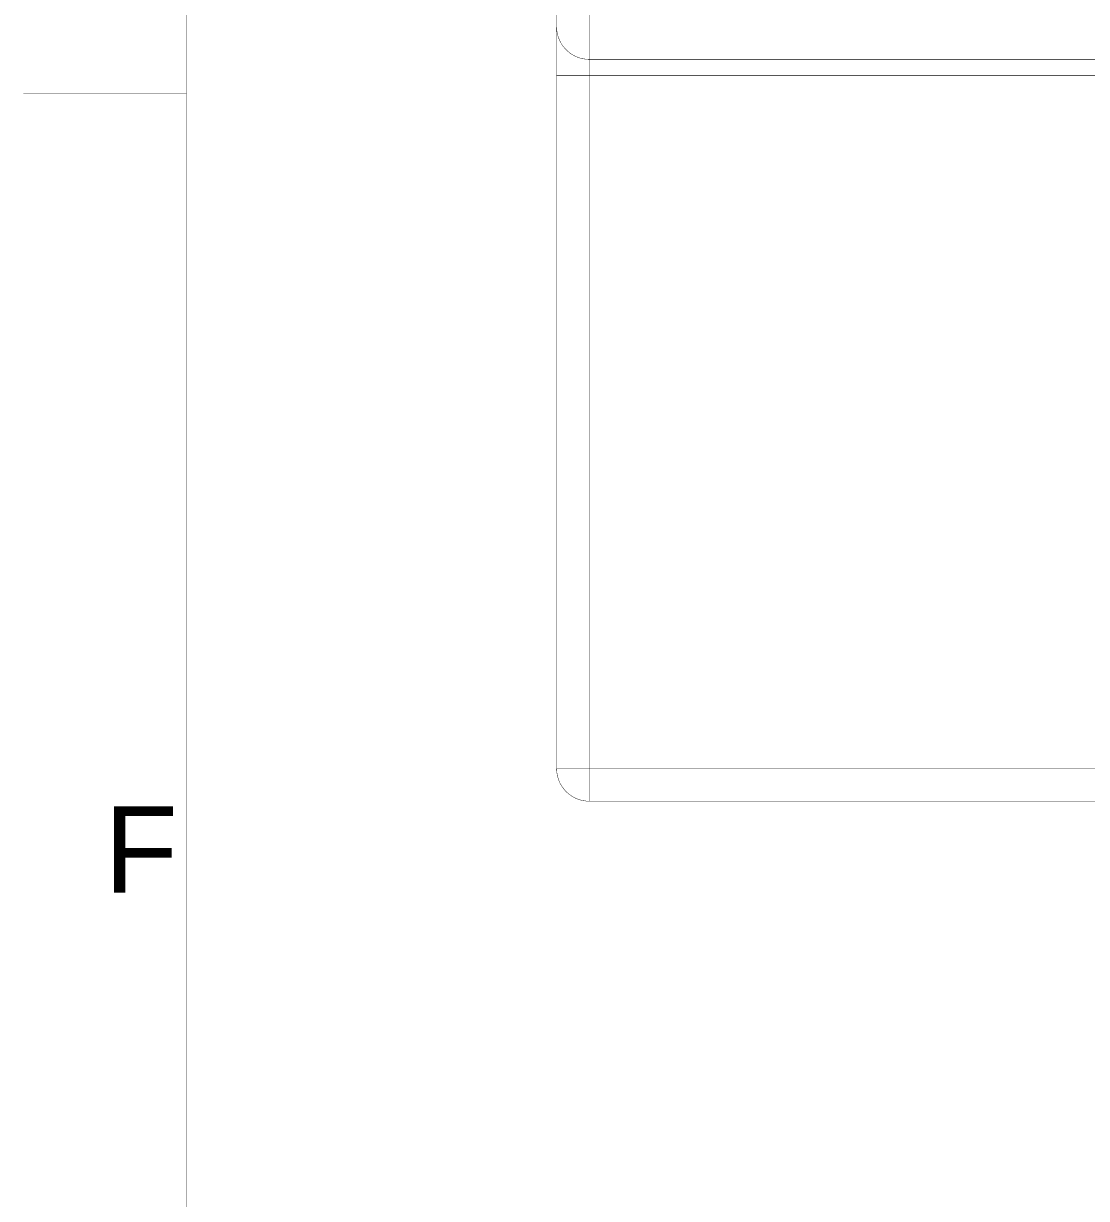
# Model space of a CAD drawing. Header units: inches. Extents: x 0 to 35.2, y -0.7 to 15.9.
# Drawn here: x 11.796 to 13.081, y 10.339 to 11.758 of the extents above; entities that cross this region are included whole.
import ezdxf

# ---------------------------------------------------------------- set-up
doc = ezdxf.new("R2010")
doc.units = ezdxf.units.IN
doc.header["$MEASUREMENT"] = 0
doc.layers.add('Dimensions', color=6, linetype='Continuous')
doc.styles.add('Arial', font='', dxfattribs={"height": 0.2})
doc.styles.get('Arial').set_extended_font_data('Arial')

msp = doc.modelspace()

# ---------------------------------------------------------------- linework, layer by layer
at = {"layer": 'Dimensions', "const_width": 0.0005}
for points in [[(11.9933, -0.5315), (11.9933, 15.6102)], [(12.4403, 11.7538), (12.4403, 11.7954)], [(12.4797, 11.7144), (12.4797, 11.7838)], [(12.4403, 11.7057), (12.4403, 11.7538)], [(12.4797, 11.7144), (15.8582, 11.7144)], [(12.4797, 11.6947), (12.4797, 11.7144)], [(12.4403, 11.6947), (12.4403, 11.7057)], [(12.4403, 11.6947), (12.4797, 11.6947)], [(12.4403, 10.8579), (12.4403, 11.6947)], [(12.4797, 11.6947), (15.8582, 11.6947)], [(12.4797, 10.8579), (12.4797, 11.6947)], [(11.7965, 11.6732), (11.9933, 11.6732)], [(12.4403, 10.8579), (12.4797, 10.8579)], [(12.4797, 10.8579), (15.8582, 10.8579)], [(12.4797, 10.8185), (12.4797, 10.8579)], [(12.4797, 10.8185), (15.8582, 10.8185)]]:
    msp.add_lwpolyline(points, dxfattribs=at)
at = {"layer": 'Dimensions', "const_width": 0.00025}
for points in [[(12.4402, 11.7538, 1), (12.4404, 11.7538, 1)], [(12.4402, 11.7538, 1), (12.4404, 11.7538, 1)], [(12.4402, 11.7538, 1), (12.4404, 11.7538, 1)], [(12.4796, 11.7144, 1), (12.4798, 11.7144, 1)], [(12.4796, 11.7144, 1), (12.4798, 11.7144, 1)], [(12.4796, 11.7144, 1), (12.4798, 11.7144, 1)], [(12.4796, 11.7144, 1), (12.4798, 11.7144, 1)], [(12.4402, 11.7057, 1), (12.4404, 11.7057, 1)], [(12.4402, 11.7057, 1), (12.4404, 11.7057, 1)], [(12.4402, 11.6947, 1), (12.4404, 11.6947, 1)], [(12.4402, 11.6947, 1), (12.4404, 11.6947, 1)], [(12.4402, 11.6947, 1), (12.4404, 11.6947, 1)], [(12.4796, 11.6947, 1), (12.4798, 11.6947, 1)], [(12.4796, 11.6947, 1), (12.4798, 11.6947, 1)], [(12.4796, 11.6947, 1), (12.4798, 11.6947, 1)], [(12.4796, 11.6947, 1), (12.4798, 11.6947, 1)], [(11.7963, 11.6732, 1), (11.7966, 11.6732, 1)], [(11.9932, 11.6732, 1), (11.9934, 11.6732, 1)], [(12.4402, 10.8579, 1), (12.4404, 10.8579, 1)], [(12.4402, 10.8579, 1), (12.4404, 10.8579, 1)], [(12.4402, 10.8579, 1), (12.4404, 10.8579, 1)], [(12.4796, 10.8579, 1), (12.4798, 10.8579, 1)], [(12.4796, 10.8579, 1), (12.4798, 10.8579, 1)], [(12.4796, 10.8579, 1), (12.4798, 10.8579, 1)], [(12.4796, 10.8579, 1), (12.4798, 10.8579, 1)], [(12.4796, 10.8185, 1), (12.4798, 10.8185, 1)], [(12.4796, 10.8185, 1), (12.4798, 10.8185, 1)], [(12.4796, 10.8185, 1), (12.4798, 10.8185, 1)]]:
    msp.add_lwpolyline(points, format="xyb", close=True, dxfattribs=at)
at = {"layer": 'Dimensions', "const_width": 0.0005}
for points in [[(12.4797, 11.7144, -0.414214), (12.4403, 11.7538)], [(12.4797, 10.8185, -0.414214), (12.4403, 10.8579)]]:
    msp.add_lwpolyline(points, format="xyb", dxfattribs=at)

# ---------------------------------------------------------------- texts
at = {"layer": 'Dimensions', "style": 'Arial'}
msp.add_text('F', height=0.1042, dxfattribs=at).set_placement((11.8938, 10.7081))

doc.saveas('drawing.dxf')
